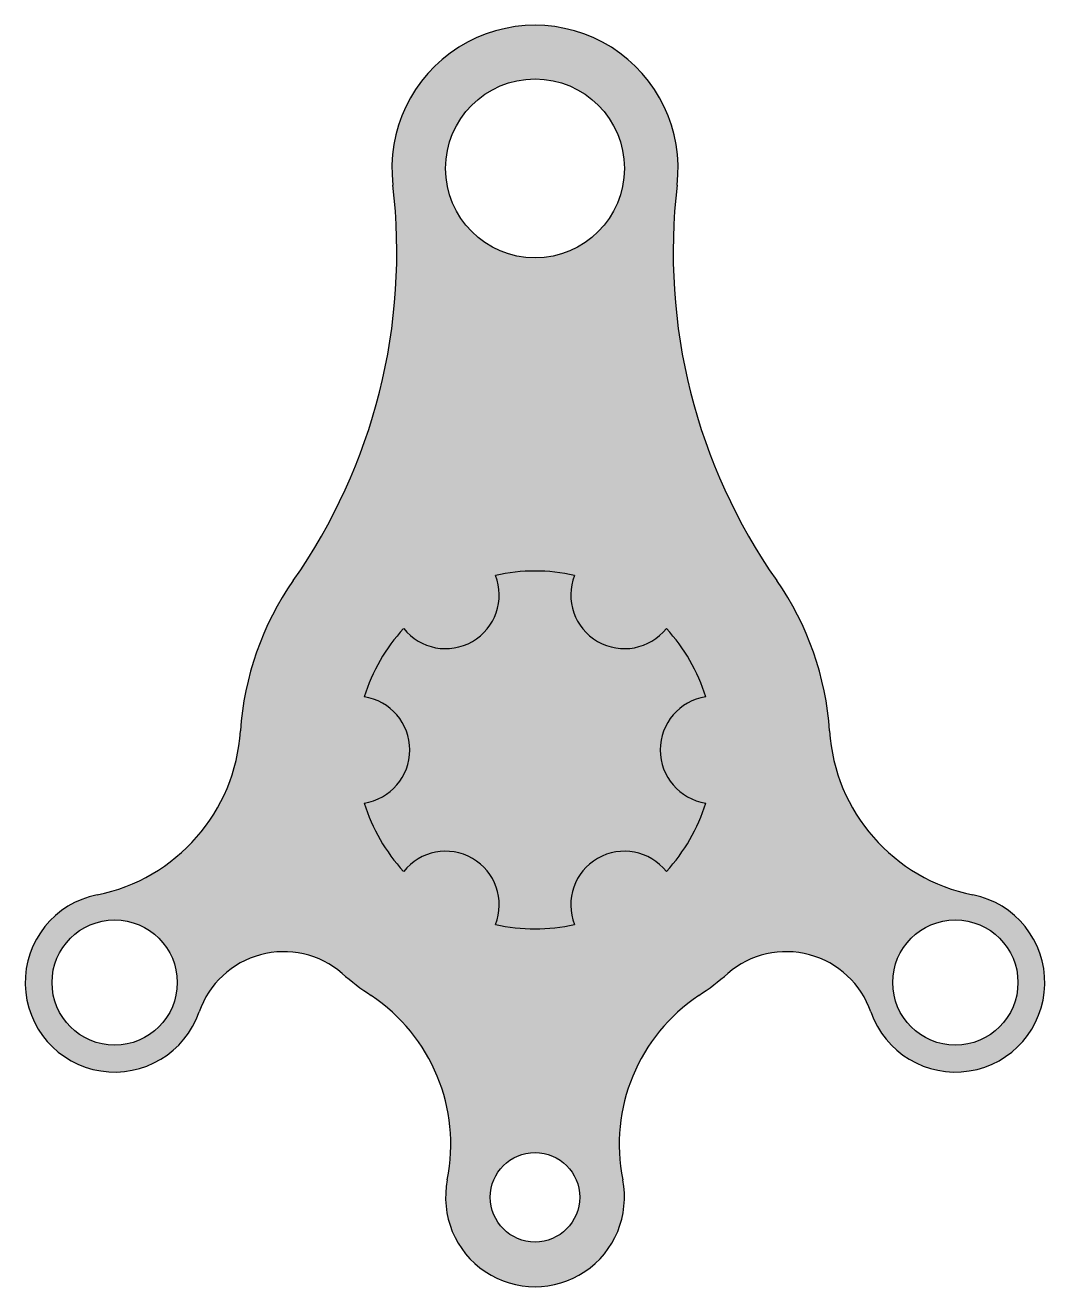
# Model space of a CAD drawing. Extents: x -141 to 4745, y -46 to 821.
# Drawn here: x 3965.8 to 4079.8, y 543.6 to 684.6 of the extents above; entities that cross this region are included whole.
import ezdxf

# ---------------------------------------------------------------- set-up
doc = ezdxf.new("R2010")
doc.units = 0
doc.header["$LTSCALE"] = 10
doc.header["$MEASUREMENT"] = 0

# ---------------------------------------------------------------- blocks, each defined once
blk = doc.blocks.new('*U37')
blk.add_arc((-3.45, 0), 6, 278.6269, 81.3731)
blk = doc.blocks.new('*U38')
at = {"color": 0, "linetype": 'ByBlock', "lineweight": -2, "transparency": 16777216}
for p, rotation in [((4014.52, 617.89), 300.0000000000001), ((4031.07, 617.89), 239.9999999999999), ((4039.34, 603.55), 180), ((4014.52, 589.22), 59.99999999999999), ((4031.07, 589.22), 120)]:
    blk.add_blockref('*U37', p, dxfattribs=dict(at, rotation=rotation))
blk.add_blockref('*U37', (4006.24, 603.55), dxfattribs=at)

msp = doc.modelspace()

# ---------------------------------------------------------------- hatches: boundary and pattern name
at = {"lineweight": 25, "true_color": 0x000000}
h = msp.add_hatch(color=18, dxfattribs=at)
h.set_gradient(color1=(255, 255, 0), color2=(0, 255, 0), tint=1, name='INVCYLINDER')
h.paths.add_polyline_path([(4038.682, 666.682, 1.124637), (4006.902, 666.682, -0.1840811), (3995.762, 622.484, 0.1374767), (3989.86, 605.68, -0.3393675), (3973.829, 587.358, 1.7245825), (3985.241, 574.28, -0.5300387), (4001.225, 578.575, 0.0309956), (4004.479, 576.101, -0.3040836), (4012.988, 555.523, 1.2209259), (4032.596, 555.523, -0.3040836), (4041.105, 576.101, 0.0309956), (4044.358, 578.575, -0.5300387), (4060.343, 574.28, 1.7245825), (4071.755, 587.358, -0.3393675), (4055.723, 605.68, 0.1374767), (4049.822, 622.484, -0.1840811)])
h.paths.add_polyline_path([(4012.792, 668.553, -1), (4032.792, 668.553, -1)], flags=16)
h.paths.add_polyline_path([(4027.204, 623.06, 0.859727), (4037.479, 617.128, -0.1116921), (4041.892, 609.485, 0.859727), (4041.892, 597.621, -0.1116921), (4037.479, 589.978, 0.859727), (4027.204, 584.046, -0.1116921), (4018.379, 584.046, 0.859727), (4008.104, 589.978, -0.1116921), (4003.692, 597.621, 0.859727), (4003.692, 609.485, -0.1116921), (4008.104, 617.128, 0.859727), (4018.379, 623.06, -0.1116921)], flags=16)
h.paths.add_polyline_path([(3982.792, 577.553, -1), (3968.792, 577.553, -1)], flags=16)
h.paths.add_polyline_path([(4076.792, 577.553, -1), (4062.792, 577.553, -1)], flags=16)
h.paths.add_polyline_path([(4027.792, 553.553, -1), (4017.792, 553.553, -1)], flags=16)
at = {"true_color": 0x000000}
h = msp.add_hatch(color=18, dxfattribs=at)
h.set_gradient(color1=(255, 255, 255), tint=1, name='INVCYLINDER')
h.paths.add_polyline_path([(4041.892, 609.485, 0.1116921), (4037.479, 617.128, -0.859727), (4027.204, 623.06, 0.1116921), (4018.379, 623.06, -0.859727), (4008.104, 617.128, 0.1116921), (4003.692, 609.485, -0.859727), (4003.692, 597.621, 0.1116921), (4008.104, 589.978, -0.859727), (4018.379, 584.046, 0.1116921), (4027.204, 584.046, -0.859727), (4037.479, 589.978, 0.1116921), (4041.892, 597.621, -0.859727)])

# ---------------------------------------------------------------- linework, layer by layer
for centre, radius in [((4022.792, 668.553), 10), ((3975.792, 577.553), 7), ((4069.792, 577.553), 7), ((4022.792, 553.553), 5)]:
    msp.add_circle(centre, radius)
at = {"color": 18, "lineweight": 25, "true_color": 0x000000}
for centre, radius, start, end in [((4022.792, 668.553), 16, 353.28544, 186.71456), ((3943.341, 659.199), 64, 324.99334, 6.71456), ((4102.243, 659.199), 64, 173.28544, 215.00666), ((4022.792, 603.553), 33, 144.99334, 176.30439), ((4022.792, 603.553), 33, 3.69561, 35.00666), ((3969.902, 606.969), 20, 281.32221, 356.30439), ((4075.682, 606.969), 20, 183.69561, 258.67779), ((3975.792, 577.553), 10, 101.32221, 340.89292), ((4069.792, 577.553), 10, 199.10708, 78.67779), ((3994.69, 571.006), 10, 49.19165, 160.89292), ((4050.894, 571.006), 10, 19.10708, 130.80835), ((3993.38, 559.463), 20, 348.63842, 56.29305), ((4052.204, 559.463), 20, 123.70695, 191.36158), ((4022.792, 553.553), 10, 168.63842, 11.36158)]:
    msp.add_arc(centre, radius, start, end, dxfattribs=at)
for radius, start, end in [(20, 77.25385, 102.74615), (20, 137.25385, 162.74615), (20, 17.25385, 42.74615), (20, 197.25385, 222.74615), (20, 317.25385, 342.74615), (20, 257.25385, 282.74615), (33, 229.19165, 236.29305), (33, 303.70695, 310.80835)]:
    msp.add_arc((4022.792, 603.553), radius, start, end)

# ---------------------------------------------------------------- block references
msp.add_blockref('*U38', (0, 0), dxfattribs=at)

doc.saveas('drawing.dxf')
